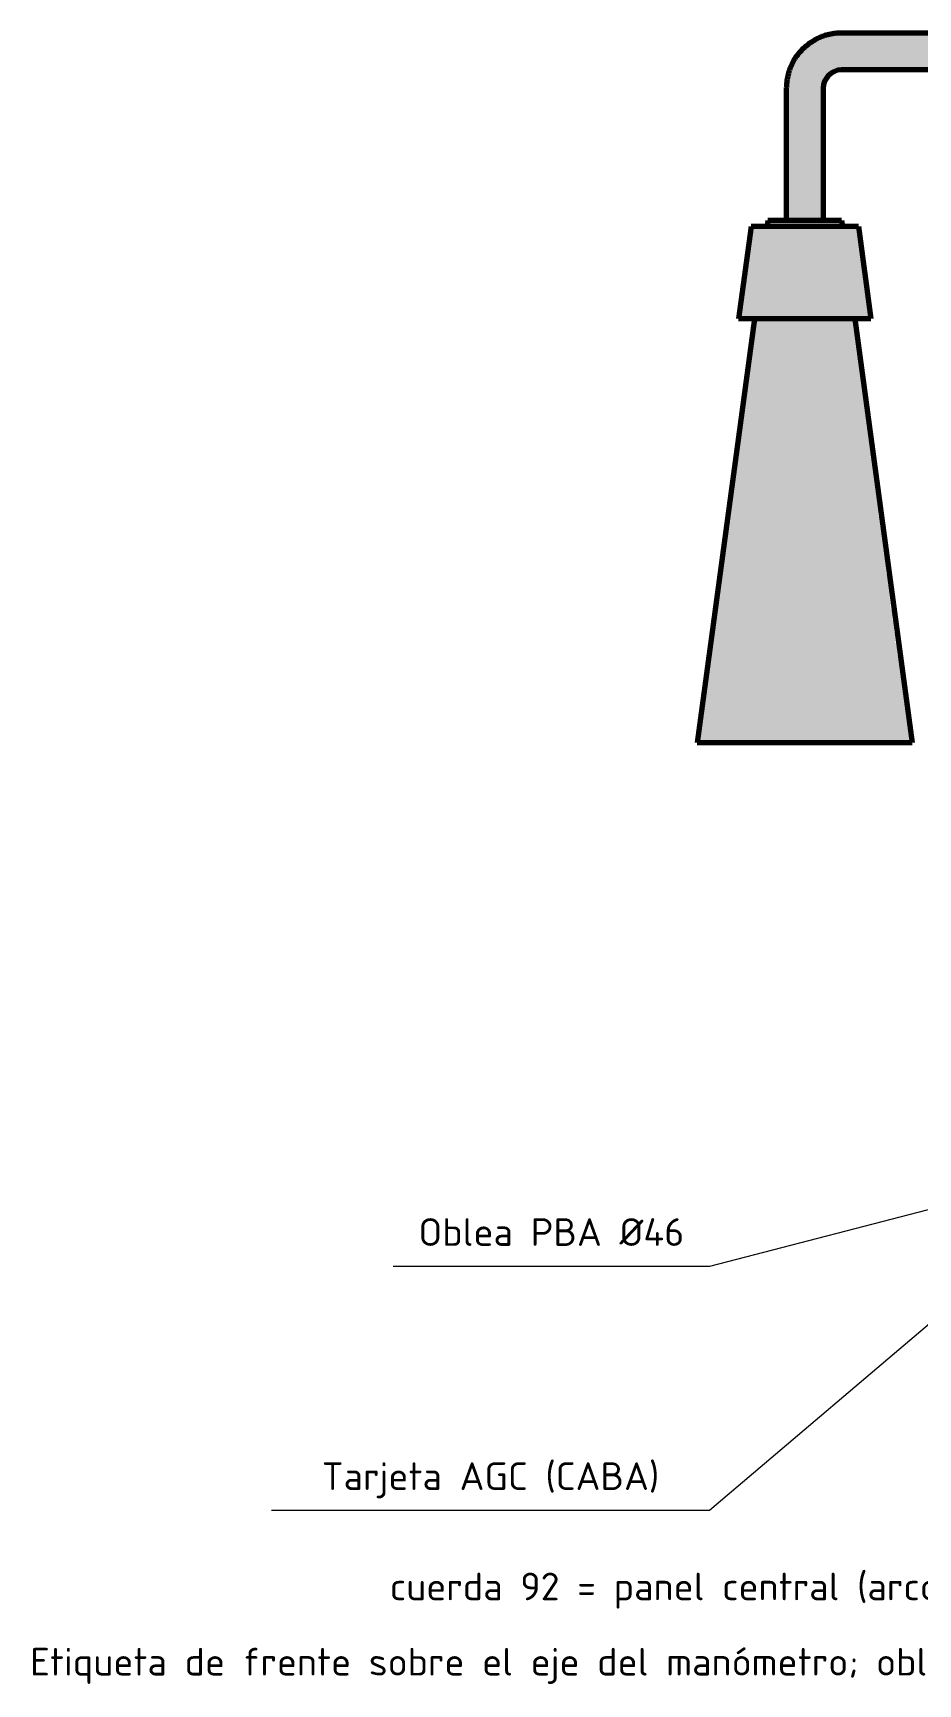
# Model space of a CAD drawing. Header units: millimetres. Extents: x 0 to 2382, y 0 to 420.
# Drawn here: x 2110.9 to 2168.5, y 208.7 to 316.1 of the extents above; entities that cross this region are included whole.
import ezdxf
from ezdxf.enums import TextEntityAlignment as Align

# ---------------------------------------------------------------- set-up
doc = ezdxf.new("R2010")
doc.units = ezdxf.units.MM
for name, color, linetype, lineweight in [('01-VISIBLE', 7, 'CONTINUOUS', 70), ('06-TEXTO', 7, 'CONTINUOUS', 25), ('08-FINA', 5, 'CONTINUOUS', 18), ('13-GRAFICA', 30, 'CONTINUOUS', 18)]:
    doc.layers.add(name, color=color, linetype=linetype, lineweight=lineweight)
doc.styles.add('ISO3098', font='isocpeur.ttf')

msp = doc.modelspace()

# ---------------------------------------------------------------- hatches: boundary and pattern name
at = {"layer": '13-GRAFICA', "true_color": 0xd6d9de}
h = msp.add_hatch(color=7, dxfattribs=at)
h.dxf.hatch_style = 1
h.paths.add_polyline_path([(2159.973, 303.9), (2159.973, 313), (2160.073, 313), (2160.073, 313.5), (2160.173, 313.5), (2160.273, 314.1), (2160.473, 314.2), (2160.473, 314.4), (2160.673, 314.5), (2160.673, 314.7), (2160.773, 314.7), (2161.473, 315.5), (2161.873, 315.6), (2161.973, 315.8), (2162.273, 315.8), (2162.273, 315.9), (2162.573, 315.9), (2162.573, 316), (2162.973, 316), (2162.973, 316.1), (2175.173, 316.1), (2175.173, 313.7), (2163.173, 313.7), (2163.173, 313.6), (2162.773, 313.5), (2162.673, 313.2), (2162.473, 313.1), (2162.473, 312.8), (2162.373, 312.8), (2162.373, 303.9)])
at = {"layer": '13-GRAFICA', "true_color": 0x202020}
h = msp.add_hatch(color=7, dxfattribs=at)
h.dxf.hatch_style = 1
h.paths.add_polyline_path([(2157.173, 300.1), (2157.273, 300.1), (2157.273, 300.9), (2157.373, 300.9), (2157.373, 301.6), (2157.473, 301.6), (2157.473, 302.4), (2157.573, 302.4), (2157.673, 303.5), (2164.673, 303.5), (2164.973, 300), (2165.073, 300), (2165.073, 299.4), (2165.173, 299.4), (2165.173, 298.8), (2165.273, 298.8), (2165.273, 298.3), (2165.373, 298.3), (2165.473, 297.5), (2156.873, 297.5), (2156.973, 298.7), (2157.073, 298.7), (2157.073, 299.4), (2157.173, 299.4)])
h = msp.add_hatch(color=7, dxfattribs=at)
h.dxf.hatch_style = 1
h.paths.add_polyline_path([(2163.573, 303.5), (2158.773, 303.5), (2158.773, 303.9), (2163.573, 303.9)])
h = msp.add_hatch(color=7, dxfattribs=at)
h.dxf.hatch_style = 1
h.paths.add_polyline_path([(2168.173, 269.9), (2154.173, 269.9), (2154.273, 271), (2154.373, 271), (2154.373, 271.8), (2154.473, 271.8), (2154.473, 272.5), (2154.573, 272.5), (2154.573, 273.2), (2154.673, 273.2), (2154.773, 274.7), (2154.873, 274.7), (2154.873, 275.5), (2154.973, 275.5), (2154.973, 276.2), (2155.073, 276.2), (2155.073, 276.9), (2155.173, 276.9), (2155.173, 277.7), (2155.273, 277.7), (2155.273, 278.4), (2155.373, 278.4), (2155.373, 279.2), (2155.473, 279.2), (2155.473, 279.9), (2155.573, 279.9), (2155.573, 280.6), (2155.673, 280.6), (2155.673, 281.4), (2155.773, 281.4), (2155.773, 282.1), (2155.873, 282.1), (2155.873, 282.9), (2155.973, 282.9), (2155.973, 283.6), (2156.073, 283.6), (2156.073, 284.3), (2156.173, 284.3), (2156.173, 285.1), (2156.273, 285.1), (2156.273, 285.8), (2156.373, 285.8), (2156.373, 286.5), (2156.473, 286.5), (2156.473, 287.3), (2156.573, 287.3), (2156.573, 288), (2156.673, 288), (2156.673, 288.8), (2156.773, 288.8), (2156.773, 289.5), (2156.873, 289.5), (2156.873, 290.2), (2156.973, 290.2), (2156.973, 291), (2157.073, 291), (2157.073, 291.7), (2157.173, 291.7), (2157.173, 292.5), (2157.273, 292.5), (2157.273, 293.2), (2157.373, 293.2), (2157.373, 293.9), (2157.473, 293.9), (2157.473, 294.7), (2157.573, 294.7), (2157.573, 295.4), (2157.673, 295.4), (2157.673, 296.2), (2157.773, 296.2), (2157.873, 297.5), (2164.373, 297.5), (2164.473, 296.2), (2164.573, 296.2), (2164.573, 295.4), (2164.673, 295.4), (2164.673, 294.6), (2164.773, 294.6), (2164.773, 293.9), (2164.873, 293.9), (2164.873, 293.1), (2164.973, 293.1), (2164.973, 292.3), (2165.073, 292.3), (2165.073, 291.6), (2165.173, 291.6), (2165.173, 290.8), (2165.273, 290.8), (2165.273, 290.1), (2165.373, 290.1), (2165.473, 288.5), (2165.573, 288.5), (2165.573, 287.8), (2165.673, 287.8), (2165.673, 287), (2165.773, 287), (2165.773, 286.3), (2165.873, 286.3), (2165.973, 284.7), (2166.073, 284.7), (2166.073, 284), (2166.173, 284), (2166.173, 283.2), (2166.273, 283.2), (2166.273, 282.5), (2166.373, 282.5), (2166.473, 280.9), (2166.573, 280.9), (2166.773, 278.6), (2166.873, 278.6), (2166.873, 277.9), (2166.973, 277.9), (2166.973, 277.1), (2167.073, 277.1), (2167.073, 276.4), (2167.173, 276.4), (2167.173, 275.6), (2167.273, 275.6)])

# ---------------------------------------------------------------- linework, layer by layer
at = {"layer": '01-VISIBLE'}
for p, q in [((2175.193, 316.117), (2163.573, 316.117)), ((2175.193, 313.717), (2163.573, 313.717)), ((2159.973, 312.517), (2159.973, 303.917)), ((2162.373, 312.517), (2162.373, 303.917)), ((2157.679, 303.517), (2156.867, 297.517)), ((2158.773, 303.917), (2158.719, 303.517)), ((2163.573, 303.917), (2163.627, 303.517)), ((2164.667, 303.517), (2165.479, 297.517)), ((2157.907, 297.517), (2154.173, 269.917)), ((2164.439, 297.517), (2168.173, 269.917))]:
    msp.add_line(p, q, dxfattribs=at)
for points in [[(2163.573, 316.117), (2163.472, 316.116), (2163.371, 316.111), (2163.27, 316.104), (2163.17, 316.094), (2163.07, 316.082), (2162.97, 316.066), (2162.871, 316.048), (2162.772, 316.027), (2162.674, 316.003), (2162.576, 315.976), (2162.48, 315.947), (2162.384, 315.915), (2162.289, 315.88), (2162.195, 315.843), (2162.103, 315.803), (2162.011, 315.761), (2161.921, 315.716), (2161.832, 315.668), (2161.744, 315.618), (2161.658, 315.565), (2161.573, 315.51), (2161.49, 315.453), (2161.408, 315.394), (2161.328, 315.332), (2161.25, 315.268), (2161.174, 315.201), (2161.1, 315.133), (2161.027, 315.063), (2160.957, 314.99), (2160.889, 314.916), (2160.822, 314.84), (2160.758, 314.762), (2160.697, 314.682), (2160.637, 314.6), (2160.58, 314.517), (2160.525, 314.432), (2160.472, 314.346), (2160.422, 314.259), (2160.375, 314.169), (2160.33, 314.079), (2160.287, 313.988), (2160.247, 313.895), (2160.21, 313.801), (2160.175, 313.706), (2160.143, 313.61), (2160.114, 313.514), (2160.087, 313.416), (2160.063, 313.318), (2160.042, 313.219), (2160.024, 313.12), (2160.008, 313.02), (2159.996, 312.92), (2159.986, 312.82), (2159.979, 312.719), (2159.974, 312.618), (2159.973, 312.517)], [(2164.667, 303.517), (2164.566, 303.517), (2164.465, 303.517), (2164.363, 303.517), (2164.262, 303.517), (2164.161, 303.517), (2164.059, 303.517), (2163.958, 303.517), (2163.857, 303.517), (2163.756, 303.517), (2163.654, 303.517), (2163.553, 303.517), (2163.452, 303.517), (2163.35, 303.517), (2163.249, 303.517), (2163.148, 303.517), (2163.047, 303.517), (2162.945, 303.517), (2162.844, 303.517), (2162.743, 303.517), (2162.642, 303.517), (2162.54, 303.517), (2162.439, 303.517), (2162.338, 303.517), (2162.236, 303.517), (2162.135, 303.517), (2162.034, 303.517), (2161.933, 303.517), (2161.831, 303.517), (2161.73, 303.517), (2161.629, 303.517), (2161.527, 303.517), (2161.426, 303.517), (2161.325, 303.517), (2161.224, 303.517), (2161.122, 303.517), (2161.021, 303.517), (2160.92, 303.517), (2160.819, 303.517), (2160.717, 303.517), (2160.616, 303.517), (2160.515, 303.517), (2160.413, 303.517), (2160.312, 303.517), (2160.211, 303.517), (2160.11, 303.517), (2160.008, 303.517), (2159.907, 303.517), (2159.806, 303.517), (2159.704, 303.517), (2159.603, 303.517), (2159.502, 303.517), (2159.401, 303.517), (2159.299, 303.517), (2159.198, 303.517), (2159.097, 303.517), (2158.996, 303.517), (2158.894, 303.517), (2158.793, 303.517), (2158.692, 303.517), (2158.59, 303.517), (2158.489, 303.517), (2158.388, 303.517), (2158.287, 303.517), (2158.185, 303.517), (2158.084, 303.517), (2157.983, 303.517), (2157.881, 303.517), (2157.78, 303.517), (2157.679, 303.517)], [(2163.573, 303.917), (2163.473, 303.917), (2163.373, 303.917), (2163.273, 303.917), (2163.173, 303.917), (2163.073, 303.917), (2162.973, 303.917), (2162.873, 303.917), (2162.773, 303.917), (2162.673, 303.917), (2162.573, 303.917), (2162.473, 303.917), (2162.373, 303.917), (2162.273, 303.917), (2162.173, 303.917), (2162.073, 303.917), (2161.973, 303.917), (2161.873, 303.917), (2161.773, 303.917), (2161.673, 303.917), (2161.573, 303.917), (2161.473, 303.917), (2161.373, 303.917), (2161.273, 303.917), (2161.173, 303.917), (2161.073, 303.917), (2160.973, 303.917), (2160.873, 303.917), (2160.773, 303.917), (2160.673, 303.917), (2160.573, 303.917), (2160.473, 303.917), (2160.373, 303.917), (2160.273, 303.917), (2160.173, 303.917), (2160.073, 303.917), (2159.973, 303.917), (2159.873, 303.917), (2159.773, 303.917), (2159.673, 303.917), (2159.573, 303.917), (2159.473, 303.917), (2159.373, 303.917), (2159.273, 303.917), (2159.173, 303.917), (2159.073, 303.917), (2158.973, 303.917), (2158.873, 303.917), (2158.773, 303.917)], [(2165.479, 297.517), (2165.379, 297.517), (2165.279, 297.517), (2165.178, 297.517), (2165.078, 297.517), (2164.978, 297.517), (2164.878, 297.517), (2164.778, 297.517), (2164.678, 297.517), (2164.578, 297.517), (2164.478, 297.517), (2164.377, 297.517), (2164.277, 297.517), (2164.177, 297.517), (2164.077, 297.517), (2163.977, 297.517), (2163.877, 297.517), (2163.777, 297.517), (2163.676, 297.517), (2163.576, 297.517), (2163.476, 297.517), (2163.376, 297.517), (2163.276, 297.517), (2163.176, 297.517), (2163.076, 297.517), (2162.975, 297.517), (2162.875, 297.517), (2162.775, 297.517), (2162.675, 297.517), (2162.575, 297.517), (2162.475, 297.517), (2162.375, 297.517), (2162.275, 297.517), (2162.174, 297.517), (2162.074, 297.517), (2161.974, 297.517), (2161.874, 297.517), (2161.774, 297.517), (2161.674, 297.517), (2161.574, 297.517), (2161.473, 297.517), (2161.373, 297.517), (2161.273, 297.517), (2161.173, 297.517), (2161.073, 297.517), (2160.973, 297.517), (2160.873, 297.517), (2160.772, 297.517), (2160.672, 297.517), (2160.572, 297.517), (2160.472, 297.517), (2160.372, 297.517), (2160.272, 297.517), (2160.172, 297.517), (2160.071, 297.517), (2159.971, 297.517), (2159.871, 297.517), (2159.771, 297.517), (2159.671, 297.517), (2159.571, 297.517), (2159.471, 297.517), (2159.371, 297.517), (2159.27, 297.517), (2159.17, 297.517), (2159.07, 297.517), (2158.97, 297.517), (2158.87, 297.517), (2158.77, 297.517), (2158.67, 297.517), (2158.569, 297.517), (2158.469, 297.517), (2158.369, 297.517), (2158.269, 297.517), (2158.169, 297.517), (2158.069, 297.517), (2157.969, 297.517), (2157.868, 297.517), (2157.768, 297.517), (2157.668, 297.517), (2157.568, 297.517), (2157.468, 297.517), (2157.368, 297.517), (2157.268, 297.517), (2157.168, 297.517), (2157.067, 297.517), (2156.967, 297.517), (2156.867, 297.517)], [(2168.173, 269.917), (2168.073, 269.917), (2167.973, 269.917), (2167.873, 269.917), (2167.773, 269.917), (2167.673, 269.917), (2167.573, 269.917), (2167.473, 269.917), (2167.373, 269.917), (2167.273, 269.917), (2167.173, 269.917), (2167.073, 269.917), (2166.973, 269.917), (2166.873, 269.917), (2166.773, 269.917), (2166.673, 269.917), (2166.573, 269.917), (2166.473, 269.917), (2166.373, 269.917), (2166.273, 269.917), (2166.173, 269.917), (2166.073, 269.917), (2165.973, 269.917), (2165.873, 269.917), (2165.773, 269.917), (2165.673, 269.917), (2165.573, 269.917), (2165.473, 269.917), (2165.373, 269.917), (2165.273, 269.917), (2165.173, 269.917), (2165.073, 269.917), (2164.973, 269.917), (2164.873, 269.917), (2164.773, 269.917), (2164.673, 269.917), (2164.573, 269.917), (2164.473, 269.917), (2164.373, 269.917), (2164.273, 269.917), (2164.173, 269.917), (2164.073, 269.917), (2163.973, 269.917), (2163.873, 269.917), (2163.773, 269.917), (2163.673, 269.917), (2163.573, 269.917), (2163.473, 269.917), (2163.373, 269.917), (2163.273, 269.917), (2163.173, 269.917), (2163.073, 269.917), (2162.973, 269.917), (2162.873, 269.917), (2162.773, 269.917), (2162.673, 269.917), (2162.573, 269.917), (2162.473, 269.917), (2162.373, 269.917), (2162.273, 269.917), (2162.173, 269.917), (2162.073, 269.917), (2161.973, 269.917), (2161.873, 269.917), (2161.773, 269.917), (2161.673, 269.917), (2161.573, 269.917), (2161.473, 269.917), (2161.373, 269.917), (2161.273, 269.917), (2161.173, 269.917), (2161.073, 269.917), (2160.973, 269.917), (2160.873, 269.917), (2160.773, 269.917), (2160.673, 269.917), (2160.573, 269.917), (2160.473, 269.917), (2160.373, 269.917), (2160.273, 269.917), (2160.173, 269.917), (2160.073, 269.917), (2159.973, 269.917), (2159.873, 269.917), (2159.773, 269.917), (2159.673, 269.917), (2159.573, 269.917), (2159.473, 269.917), (2159.373, 269.917), (2159.273, 269.917), (2159.173, 269.917), (2159.073, 269.917), (2158.973, 269.917), (2158.873, 269.917), (2158.773, 269.917), (2158.673, 269.917), (2158.573, 269.917), (2158.473, 269.917), (2158.373, 269.917), (2158.273, 269.917), (2158.173, 269.917), (2158.073, 269.917), (2157.973, 269.917), (2157.873, 269.917), (2157.773, 269.917), (2157.673, 269.917), (2157.573, 269.917), (2157.473, 269.917), (2157.373, 269.917), (2157.273, 269.917), (2157.173, 269.917), (2157.073, 269.917), (2156.973, 269.917), (2156.873, 269.917), (2156.773, 269.917), (2156.673, 269.917), (2156.573, 269.917), (2156.473, 269.917), (2156.373, 269.917), (2156.273, 269.917), (2156.173, 269.917), (2156.073, 269.917), (2155.973, 269.917), (2155.873, 269.917), (2155.773, 269.917), (2155.673, 269.917), (2155.573, 269.917), (2155.473, 269.917), (2155.373, 269.917), (2155.273, 269.917), (2155.173, 269.917), (2155.073, 269.917), (2154.973, 269.917), (2154.873, 269.917), (2154.773, 269.917), (2154.673, 269.917), (2154.573, 269.917), (2154.473, 269.917), (2154.373, 269.917), (2154.273, 269.917), (2154.173, 269.917)]]:
    msp.add_lwpolyline(points, dxfattribs=at)
msp.add_arc((2163.573, 312.517), 1.2, 90, 180, dxfattribs=at)
at = {"layer": '08-FINA'}
for p, q in [((2180.373, 242.428), (2154.973, 235.828)), ((2180.373, 241.528), (2154.973, 219.941)), ((2154.973, 235.828), (2134.381, 235.828)), ((2154.973, 219.941), (2126.461, 219.941))]:
    msp.add_line(p, q, dxfattribs=at)

# ---------------------------------------------------------------- texts
at = {"layer": '06-TEXTO', "style": 'ISO3098'}
for s, p in [('Oblea PBA Ø46', (2144.677, 236.628)), ('Tarjeta AGC (CABA)', (2140.717, 220.741))]:
    msp.add_text(s, height=1.8, dxfattribs=at).set_placement(p, align=Align.BOTTOM_CENTER)
for s, p in [('cuerda 92 = panel central (arco 108° = 107 mm desarrollados); colores reales', (2178, 215)), ('Etiqueta de frente sobre el eje del manómetro; oblea inmediatamente debajo, sin otra identificación entre ambas (Res.', (2178, 210.1))]:
    msp.add_text(s, height=1.8, dxfattribs=at).set_placement(p, align=Align.MIDDLE_CENTER)

doc.saveas('drawing.dxf')
